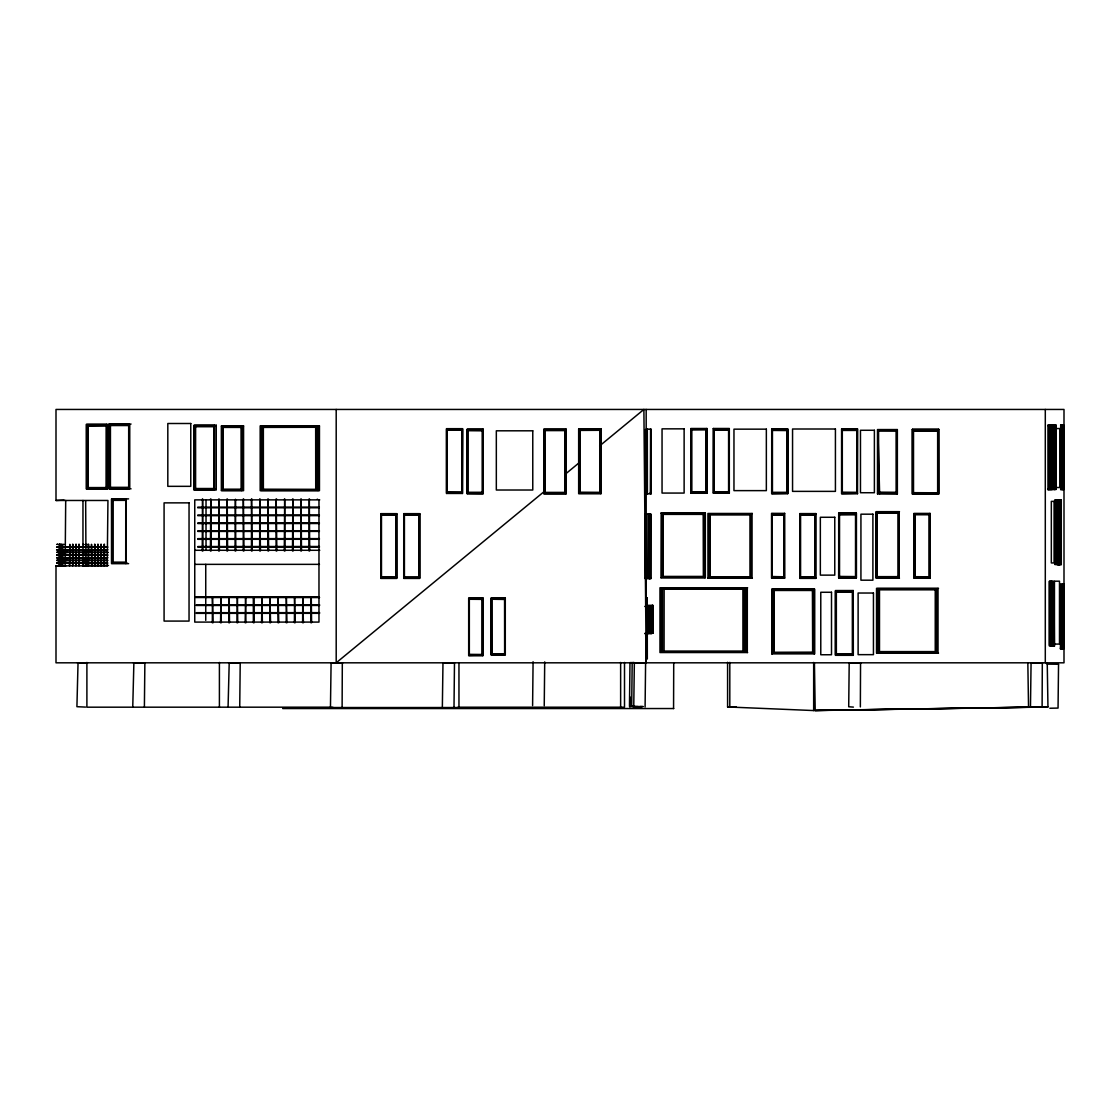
<?xml version="1.0" encoding="UTF-8"?>
<svg xmlns="http://www.w3.org/2000/svg" width="1120" height="1120" viewBox="0 0 1120 1120"><rect width="100%" height="100%" fill="white"/><g stroke="black" fill="none" stroke-linecap="round" stroke-linejoin="round"><path stroke-width="1.5" d="M111.706 563.29L111.706 499.226L125.748 499.394L125.72 563.29L111.706 563.29L126.882 562.898M111.888 563.122L111.706 499.226M112.84 562.156L112.84 500.36M125.874 563.64L125.874 498.876M126.098 562.73L126.098 499.772M645.442 489.496L645.442 429.674M645.68 606.27L646.114 599.676M646.1 606.354L646.114 601.23M646.142 580.496L646.142 577.052M728.854 492.534L713.692 492.506M787.374 492.996L772.058 492.968L772.156 429.604L787.248 429.66M78.036 662.844L76.916 706.692L85.568 707.098M132.762 706.608L133.882 662.746M144.396 706.762L144.872 662.942L143.948 662.886M228.088 706.594L229.208 662.746M239.736 706.762L240.212 662.942L239.288 662.886M330.47 706.86L331.086 663.026M342.118 707.028L342.314 663.18M442.358 706.678L442.974 662.83L454.482 663.012L454.006 706.846M532.602 705.558L533.078 661.724M544.236 705.712L544.712 661.892M631.876 662.676L629.972 662.592L629.482 706.412L640.36 706.664M629.902 707.056L630.014 696.948M632.184 662.438L631.694 706.258L633.99 706.566M634.354 662.816L633.752 706.664L637.168 707M645.596 662.984L645.092 707.028M860.356 706.916L860.552 663.068M1030.47 706.86L1031.072 663.026M1042.104 707.028L1042.314 663.18M1057.616 664.202L1058.54 664.258L1058.05 708.078L1049.832 708.246M709.184 577.514L709.1 514.206M504.854 654.402L491.358 654.724L505.008 654.724L505.008 598.346L491.358 598.346L505.008 598.346M784.308 577.416L771.848 577.416L771.876 514.108M56.84 544.376L57.736 544.292M57.288 547.204L107.87 547.092L56.924 547.176L67.2 547.26M57.12 549.71L107.884 549.752L57.232 549.724M57.134 560.42L107.898 560.406L57.26 560.378M57.26 563.01L107.912 563.066L57.134 562.968M57.05 565.614L58.24 565.796M107.884 552.454L57.106 552.314L107.828 552.314M107.226 565.656L107.94 500.472L56 500.472L56 409.444L1064 409.444L1064 662.816L56 662.816L56 565.866L65.996 565.726M691.698 491.904L691.684 429.982L706.244 429.856M914.788 576.814L914.788 514.766L929.348 514.766M645.344 577.934L646.842 577.934L646.758 514.64L645.344 514.654M646.198 493.878L646.184 429.142L651.084 429.114L651.084 493.878L644.658 493.878M646.184 513.94L646.464 578.676M646.716 429.142L646.73 493.878M836.346 653.954L836.346 591.906M1062.11 489.006L1062.152 425.642M800.576 577.01L815.136 577.01L800.576 577.01L800.576 514.962L815.136 514.962L815.136 577.01M938.224 430.136L912.968 430.136L913.024 493.472L938.266 493.472L938.266 430.08M106.624 424.648L86.604 424.648L86.604 488.712L106.624 488.712L106.624 424.648L86.604 424.648M129.08 424.41L109.06 424.41L109.06 488.474L129.08 488.474L129.08 424.41L109.06 424.41M214.256 425.586L194.236 425.586L194.236 489.65L214.256 489.65L214.256 425.586L194.236 425.586M241.598 426.272L221.578 426.272L241.598 426.272L241.598 490.322L221.578 490.322L241.598 490.322M1062.194 425.278L1063.552 425.446M772.17 576.772L772.17 514.724L784.098 514.724L784.098 576.772L772.198 576.646M1049.412 581.322L1052.352 581.294L1052.352 646.058L1049.412 646.03L1049.412 581.294L1050.868 581.294L1050.868 646.058M898.744 577.444L876.61 577.444L876.61 512.4L898.94 512.428M1053.01 581.812L1054.368 581.994M67.214 552.58L57.246 552.384M67.228 557.914L56.854 557.83L107.898 557.746L57.176 557.844M86.954 566.034L87.738 565.81M1051.344 581.504L1054.452 581.476L1054.452 646.226L1051.344 646.226M1060.724 489.006L1063.538 488.978L1063.538 425.642L1061.928 425.67M1061.858 648.088L1060.458 648.088L1063.734 648.06M1059.24 564.074L1057.126 564.032L1057.196 500.136M447.244 492.086L447.244 430.038L461.762 430.038L461.762 492.086L447.3 491.96M469.336 654.472L469.336 599.256L482.258 599.256L482.258 654.472L469.378 654.36M1062.404 584.36L1063.748 584.528M784.378 513.884L771.694 513.716L784.378 513.884L784.448 577.78L771.764 577.612M714.028 491.89L714.028 429.842L728.588 429.842L728.588 491.89L714.084 491.764M842.31 492.324L842.31 430.276L856.87 430.276L856.87 492.324L842.366 492.198M1057.812 500.024L1061.284 499.996L1061.284 564.76L1057.826 564.76M839.524 576.576L839.524 514.528L855.526 514.528L855.526 576.576L839.566 576.45M706.608 428.848L691.054 428.848L706.608 428.848L706.608 492.912L691.054 492.912L691.054 428.848M929.712 513.758L914.158 513.758L929.712 513.758L929.712 577.822L914.158 577.822L914.158 513.758M815.43 514.122L799.96 513.954L799.96 578.018L815.514 578.018L815.514 513.954M896.434 430.906L896.434 492.52L878.416 492.52L878.416 430.906L896.434 430.906L896.434 492.52L878.514 492.394L878.416 430.906M1051.778 488.936L1047.984 488.964L1049.398 488.908M462.504 428.68L462.504 493.444L446.516 493.444L446.516 428.68L462.504 428.68L462.21 493.094L446.684 493.094L446.684 429.03L462.21 429.03M482.58 598.5L468.832 598.36L468.832 655.368L482.65 655.368L482.65 598.36M396.396 514.416L381.164 514.402M482.776 429.856L467.516 429.814L467.516 493.164L482.79 493.164M728.952 429.002L713.482 428.834L713.482 492.898L729.036 492.898L729.036 428.834M787.346 429.436L771.876 429.268L787.346 429.436L787.43 493.332L771.834 493.654L787.71 493.682L787.71 428.918L771.708 428.918L771.708 493.682L771.834 428.946M787.696 428.946L787.71 493.682M857.486 493.682L857.304 429.268L841.764 429.268M713.776 492.506L713.776 429.226M1050.462 425.236L1051.792 425.404M853.048 590.898L853.048 654.962L835.632 654.962L835.632 590.898L853.048 590.898L853.048 654.962M381.472 577.066L381.472 515.018L396.088 515.018L396.088 577.066L381.542 576.94M467.852 492.52L482.468 492.52L467.852 492.52L467.852 430.472L482.468 430.472L482.468 492.52L482.468 430.472M877.184 576.772L877.184 513.072L898.38 513.072L898.38 576.772L877.184 576.772L877.184 513.072M396.508 514.192L380.968 514.01L380.968 578.074L396.592 578.074L396.508 514.192L380.968 514.01M381.164 577.682L396.41 577.724M419.538 514.01L403.914 514.01L419.538 514.01L419.538 578.074L403.914 578.074L403.914 514.01M380.968 578.074L396.508 577.906M403.914 578.074L419.538 578.074M467.334 493.528L467.334 429.464L482.972 429.464L482.972 493.528L467.418 493.36M1054.928 563.864L1056.104 563.808L1056.104 500.528L1054.956 500.528M396.088 515.018L381.472 515.018M419.034 577.066L419.034 515.018L404.418 515.018L404.418 577.066L419.034 577.066L419.034 515.018M856.002 513.52L838.894 513.52L856.002 513.52L856.002 577.584L838.894 577.584L838.992 513.688M839.258 577.192L839.258 513.912M713.482 492.898L729.316 493.248L713.3 493.248L713.426 428.512M841.708 493.654L857.304 493.332L857.304 429.268M462.14 429.422L446.768 429.198M482.594 598.696L469 598.668L469 655.046L482.622 655.074L468.832 655.368M504.98 598.64L491.512 598.668L491.554 654.374M784.098 514.724L772.184 514.85M1054.312 425.348L1055.824 425.18L1055.824 489.23L1054.312 489.062L1054.312 425.348L1055.726 425.348M914.158 577.822L929.712 577.822M691.054 492.912L706.608 492.912M1051.582 424.858L1051.582 489.552L1055.852 489.58L1055.852 424.83L1047.956 424.914L1047.97 489.65L1051.904 489.65L1051.904 424.886M855.974 513.856L839.104 513.884M838.894 577.584L855.918 577.416M838.866 577.906L856.338 577.934L856.338 513.17L838.698 513.17L838.698 577.934L838.852 513.17L856.338 513.17L856.338 577.934M896.728 430.29L896.756 493.192M728.588 429.842L714.028 429.842M786.912 430.402L772.436 430.276L772.436 492.324L786.982 492.324L786.898 430.402L772.478 430.402M856.786 430.402L842.366 430.402M1051.652 488.852L1053.052 488.852L1053.052 425.558L1050.014 425.628L1050.392 488.936M815.346 577.654L815.36 514.346M835.632 654.962L835.632 590.898M461.762 492.086L461.762 430.038M504.56 599.354L491.848 599.242L491.848 653.842L504.63 653.842L504.56 599.354L491.848 599.242M565.754 429.464L565.754 493.528L544.054 493.528L544.054 429.464L565.754 429.464L565.754 493.528M600.488 429.464L578.9 429.282L600.488 429.464L600.6 493.346L578.9 493.346L578.9 428.932L584.024 428.974M898.996 512.036L898.996 577.808L876.344 577.808L876.344 512.036L898.996 512.036L898.996 577.808M897.162 429.59L897.176 493.878M855.526 514.528L839.538 514.654M641.13 706.58L638.148 706.832M642.432 706.538L639.52 706.664M643.258 706.538L640.57 706.664M649.404 514.43L649.404 578.144M913.514 492.8L913.514 430.752L937.65 430.752L937.65 492.8L913.598 492.674M645.946 513.94L645.96 578.662M646.492 429.142L646.646 493.878M815.136 514.962L800.618 515.088M195.692 597.52L319.578 597.562M938.42 493.808L938.42 429.744L912.618 429.744L912.618 493.808L938.42 493.808L938.42 429.744M912.618 493.808L912.464 429.394L938.826 429.394L912.338 429.394M706.468 492.52L706.468 429.24M852.628 653.954L852.628 591.906M852.852 654.612L835.842 654.612M898.38 576.772L898.38 513.072M565.054 430.598L565.166 492.52L565.012 430.598L544.894 430.598M937.65 430.752L913.584 430.878M107.772 554.96L56.952 555.17L67.228 555.254M57.358 565.824L58.31 565.6M650.678 514.43L650.678 578.144M841.946 492.968L857.22 492.94L857.136 429.618L841.974 429.66M647.556 606.536L647.668 633.206M86.604 488.712L106.624 488.712M109.06 488.474L129.08 488.474M194.236 489.65L214.256 489.65M812.56 590.59L812.7 652.512L773.808 652.512L773.808 590.464L812.7 590.464M750.358 514.822L750.358 576.87L750.358 514.822L709.954 514.822L709.954 576.87L750.358 576.87M703.206 514.5L703.346 576.422L662.942 576.422L662.942 514.374L703.346 514.374M544.642 491.176L336.196 662.816L336.196 409.444M564.76 474.614L579.516 462.462M599.634 445.9L643.888 409.444L646.184 662.816L646.184 632.73M839.104 577.22L855.974 577.248M752.374 513.464L707.924 513.464L707.966 578.2M751.072 514.206L751.156 577.542M745.346 588.518L745.388 651.826M661.164 513.016L660.996 577.752M813.932 589.624L814.17 653.52L813.932 589.624L772.604 589.456L814.17 589.456M814.338 589.134L814.338 653.842M704.34 513.716L661.892 513.702L661.976 577.038M705.082 513.044L705.082 577.752M896.868 430.304L877.912 430.234L877.912 493.192L896.91 493.164M752.052 513.492L752.052 578.2M1061.508 488.334L1063.272 488.208M1050.224 644.7L1051.988 644.574M260.82 426.272L317.464 426.272L317.464 490.336L260.82 490.336L260.82 426.272L317.464 426.272M773.808 652.512L812.616 652.386M107.758 555.184L57.106 554.974M709.954 576.87L709.954 514.822M1052.254 644.868L1054.074 644.742M876.61 577.444L898.674 577.234L898.674 512.596L876.792 512.596L876.792 577.234M544.32 493.164L565.53 493.136L565.516 429.814L544.32 429.814L544.376 493.136M600.558 429.674L579.222 429.688L579.166 492.996L600.558 492.954M877.198 588.686L937.3 588.686L937.3 652.736L877.198 652.736L877.198 588.686L937.3 588.686M691.306 492.52L706.706 492.52M877.198 652.736L937.3 652.736M260.82 490.336L317.464 490.336M663.824 651.182L743.75 651.182M57.19 549.78L67.214 549.92M746.354 588.126L746.354 652.19L746.354 588.126L660.926 588.126L660.926 652.19L746.354 652.19M660.926 652.19L660.926 588.126M743.75 589.134L663.824 589.134M107.338 565.852L56 565.866M316.302 489.328L263.13 489.202L263.13 427.406L316.302 427.28M652.736 605.514L651.434 605.682M652.848 605.514L652.75 633.094M645.904 605.388L652.848 605.374L652.862 633.248L646.632 633.206M645.904 605.71L652.862 605.696M646.03 606.06L652.862 606.046M745.598 588.518L661.92 588.49L662.06 651.798M877.912 652.386L877.912 589.036L877.912 652.386L936.656 652.344L936.628 589.036L877.912 589.036M647.094 429.856L647.094 493.136M1050.868 582.008L1050.868 645.344M1050.196 582.036L1050.196 645.316L1049.454 645.316L1049.44 581.98L1052.254 582.008M144.872 662.942L133.238 662.774M240.212 662.942L228.564 662.774M342.594 663.208L330.946 663.04M645.862 662.998L634.228 662.83M853.412 707.112L848.708 706.762L849.198 662.928L860.832 663.096M1042.58 663.208L1030.946 663.04M1058.54 664.258L1047.158 664.118M129.164 488.082L129.164 424.802M214.34 489.244L214.34 425.978M241.43 489.972L221.872 489.972L221.872 426.622L241.864 426.818M1052.968 645.708L1054.438 645.876L1052.716 645.484L1052.968 582.176M1054.102 582.218L1052.716 582.218M261.52 489.972L261.52 426.622L261.52 489.972L317.016 489.944L317.016 426.664L261.52 426.622M109.354 488.11L109.354 424.76L109.354 488.11L129.696 488.082L129.696 424.802L109.354 424.76M194.53 489.286L194.53 425.936L194.53 489.286L215.754 489.258M221.872 489.972L221.872 426.622M1062.348 584.724L1062.348 648.06M1059.8 564.06L1059.8 500.71M1057.126 563.85L1057.126 500.5M1051.778 425.586L1051.4 488.908M1054.326 488.88L1054.326 425.53M111.972 562.926L111.972 499.576L125.664 499.576M648.592 514.654L649.404 514.612M649.502 632.324L650.426 632.268M649.516 632.674L650.342 632.618M56 500.472L64.12 500.052M650.65 429.814L650.468 493.164M650.678 514.612L649.866 514.654L649.866 577.92L650.678 577.962M647.248 606.634L648.074 606.466L646.632 606.634M814.436 663.25L815.206 710.458L1047.956 706.93L1047.242 663.222M815.206 710.458L1047.956 706.93M727.594 662.284L727.594 706.958L813.666 710.556L1046.416 707.028M202.202 550.9L202.58 499.254L202.972 550.9M202.818 499.254L202.202 499.254M210.406 550.9L210.798 499.254L211.19 550.9M211.022 499.254L210.406 499.254M218.61 550.9L219.002 499.254L219.394 550.9M219.226 499.254L218.624 499.254M226.828 550.9L227.206 499.24L227.598 550.9M227.444 499.254L226.828 499.254M235.032 550.9L235.424 499.24L235.816 550.9M243.236 550.9L243.334 499.24L244.02 550.886M251.454 550.886L251.538 499.24L252.224 550.886M259.658 550.886L259.756 499.24L260.442 550.886M267.862 550.886L267.96 499.24L268.646 550.886M276.08 550.886L276.164 499.226L276.85 550.886M284.284 550.886L284.676 499.226L285.068 550.886M284.9 499.226L284.284 499.226M292.488 550.886L292.88 499.226L293.272 550.872M293.104 499.226L292.488 499.226M300.706 550.872L301.084 499.226L301.476 550.872M301.322 499.226L300.706 499.226M308.91 550.872L309.302 499.226L309.694 550.872M309.526 499.226L308.91 499.226M60.48 565.852L59.948 544.306L59.514 565.838M63.238 544.334L63.434 544.334M69.538 565.852L69.804 544.32L69.58 565.852M72.66 544.334L72.702 565.852L72.898 544.334M76.076 544.32L75.95 565.852L75.992 544.32M78.946 544.32L78.988 565.852L79.142 544.32M88.368 544.32L88.382 565.852L88.676 544.32M91.84 565.852L91.504 544.32L91.742 565.852M94.64 544.32L95.004 565.852L94.92 544.32M97.79 544.32L98.14 565.852L98.07 544.32M100.926 544.32L101.29 565.852L101.206 544.32M104.09 544.32L104.314 565.852L104.412 544.32M82.656 565.516L108.486 565.474M212.324 622.762L212.464 596.932L213.108 622.748M220.528 622.748L220.976 596.932L221.312 622.748M221.2 596.932L220.528 596.932M228.746 622.748L229.18 596.918L229.516 622.748M229.404 596.918L228.802 596.932M236.95 622.748L237.384 596.918L237.734 622.748M237.622 596.918L237.006 596.918M245.154 622.748L245.602 596.918L245.938 622.748M245.826 596.918L245.21 596.918M254.044 596.918L253.33 596.918L254.072 596.918L254.142 622.748M261.576 622.748L262.01 596.918L262.36 622.734M262.248 596.918L261.534 596.918M269.78 622.734L269.934 596.918L270.564 622.734M277.998 622.734L278.138 596.904L278.768 622.734M286.202 622.734L286.342 596.904L286.986 622.734M294.406 622.734L294.56 596.904L295.19 622.734M302.624 622.734L302.764 596.904L303.394 622.734M310.828 622.734L311.262 596.904L311.598 622.72M311.5 596.904L310.884 596.904M652.61 605.99L649.404 605.934L650.342 605.99M652.61 606.34L651.434 606.354L651.434 632.926L652.862 633.094L646.646 632.954M57.246 544.334L57.512 544.292M59.08 544.306L59.92 544.306L59.108 544.306L59.136 565.838L59.976 565.824M60.97 565.852L61.166 544.32L61.754 565.838M61.74 544.32L60.928 544.32M62.734 544.334L62.804 565.866L63.672 565.852M85.526 544.488L85.064 544.502M62.804 565.866L63.168 565.866M65.128 565.866L65.702 500.472M85.596 566.02L85.456 566.02M317.212 499.226L317.506 499.212M87.276 566.034L87.192 566.034M204.638 596.932L204.344 596.932M319.186 596.904L195.58 596.932M65.156 544.348L64.932 544.348M83.524 566.006L83.3 566.006M243.138 499.24L243.866 499.24M251.356 499.24L252.112 499.24M259.602 499.24L260.316 499.24M267.806 499.24L268.492 499.24M276.01 499.24L276.696 499.226M212.324 596.932L212.996 596.932M269.738 596.918L270.494 596.918M277.984 596.918L278.698 596.904M286.202 596.904L286.874 596.904M294.406 596.904L295.078 596.904M302.61 596.904L303.296 596.904M131.054 424.06L108.836 424.06L108.836 488.824L131.054 488.824M107.296 424.298L86.38 424.298L86.38 489.062L107.296 489.062M110.124 425.544L128.996 425.544M1048.026 425.628L1049.398 425.628M1053.892 425.572L1055.712 425.53L1055.712 488.88L1053.892 488.838M1060.738 425.67L1061.48 425.67L1061.48 488.95M1055.166 425.726L1053.444 425.726L1053.444 488.684L1055.166 488.684M1063.244 425.838L1061.69 425.838L1061.69 488.782L1063.244 488.782M194.53 425.936L215.754 425.978M1049.944 426.37L1051.358 426.37M1053.822 426.314L1055.236 426.314M1063.272 426.412L1061.508 426.286M195.3 426.72L214.172 426.72M242.214 426.65L243.152 426.594L243.152 490L242.214 489.944M222.642 427.406L241.514 427.406M707.07 428.498L690.872 428.498L690.872 493.262L707.07 493.262M713.3 428.484L729.316 428.484L729.316 493.248M1055.432 428.554L1059.828 428.554L1059.828 487.508L1055.432 487.508M566.23 429.114L543.816 429.114L543.816 493.878L566.048 493.878M691.306 429.24L706.706 429.24M713.692 429.226L728.98 429.17L713.482 428.834M462.028 429.422L446.908 429.422L446.978 492.758L462.168 492.758M841.694 428.918L857.234 429.436M467.614 430.01L482.692 430.01M544.502 430.01L565.446 430.01M912.772 429.912L938.28 429.912M461.692 430.164L447.244 430.038M579.74 430.416L600.012 430.29L600.012 492.338L579.74 492.212L579.74 430.416L579.782 492.212M878.164 430.458L896.756 430.458M482.398 430.598L467.852 430.472M128.996 487.34L110.124 487.34L110.194 425.544M106.554 487.578L87.668 487.578L87.738 425.782L106.848 425.656L87.976 425.782L87.962 487.578M129.346 487.914L109.816 487.914L110.04 424.956M87.374 488.152L106.89 488.152M1049.944 488.166L1051.358 488.166M1053.822 488.096L1055.236 488.096M195.3 488.516L214.172 488.516M214.522 489.09L194.992 489.09L194.992 426.132M1054.312 489.062L1055.726 489.062M222.642 489.188L241.514 489.188M1047.956 489.622L1049.426 489.65M241.864 489.776L222.334 489.776L222.334 426.818M316.946 489.776L262.136 489.776L262.136 426.818M691.67 491.778L706.244 491.904M565.054 492.394L544.894 492.394L544.866 430.472M691.404 492.352L706.44 492.352M713.776 492.338L728.798 492.338L728.784 429.394M446.992 492.534L461.972 492.534M579.348 492.8L600.292 492.8L600.264 429.842M772.184 492.772L787.192 492.772L787.178 429.814M857.08 492.772L842.058 492.772L842.072 429.814M467.614 492.968L482.692 492.968M544.502 492.968L565.446 492.968M878.164 492.968L896.756 492.968M913.108 493.248L938 493.248M857.598 493.682L841.582 493.682L841.582 428.918L857.598 428.918L857.234 493.164M128.59 498.876L111.552 498.876L111.552 563.64L128.59 563.64M126.434 499.772L112.588 499.772L112.588 562.73L126.434 562.73M319.732 499.87L194.754 499.87L194.754 622.09L318.976 622.09L318.976 499.87M1057.126 500.304L1058.61 500.136L1058.61 564.2M112.742 500.36L125.832 500.36M1056.776 500.528L1058.512 500.5L1058.512 563.85M1059.478 500.738L1061.186 500.71L1061.186 564.06M1060.78 500.906L1059.156 500.906L1059.156 563.864M1056.72 501.27L1058.134 501.27M1059.436 501.48L1060.836 501.48M197.778 507.136L319.382 507.094M197.764 507.794L319.354 507.766M899.472 511.672L876.092 511.672L876.092 578.172L899.472 578.172M660.996 513.044L705.334 513.016L705.334 577.78L660.954 577.78M784.714 513.366L771.554 513.366L771.554 578.13L784.714 578.13M877.212 513.198L898.254 513.198M930.16 513.408L913.976 513.408L913.976 578.172L930.16 578.172M663.586 513.534L704.844 513.366L661.878 513.534M815.934 513.604L799.792 513.604L799.792 578.368L815.934 578.368M704.032 513.912L662.34 513.912L662.368 576.87L704.032 576.87M751.212 514.206L708.876 514.15L708.876 577.542L751.394 577.514M771.946 514.276L784.266 514.276M800.058 514.122L815.556 514.346M929.782 514.15L914.34 514.122L914.41 577.43L929.782 577.43M751.058 514.374L709.366 514.374L709.366 577.318L751.058 577.318M800.296 514.514L815.318 514.514M197.792 515.018L319.396 514.976M418.978 515.144L404.418 515.018M197.778 515.676L319.382 515.634M197.806 522.886L319.41 522.858M197.792 523.558L319.396 523.516M197.82 530.768L319.424 530.74M197.806 531.44L319.41 531.398M197.834 538.65L319.438 538.622M197.82 539.322L319.424 539.28M197.862 546.532L319.452 546.49M197.834 547.19L319.438 547.162M194.754 550.284L319.746 550.284M112.742 562.156L125.832 562.156M1056.72 563.066L1058.134 563.066M1059.436 563.276L1060.836 563.276M1058.162 563.808L1056.412 563.654L1056.412 500.696L1058.876 500.738L1058.876 564.018M1057.126 564.032L1060.864 564.018M194.754 564.354L319.466 564.354M1059.282 564.76L1054.9 564.522L1054.914 499.786L1058.638 499.786L1058.638 564.55M772.184 576.646L784.098 576.772M877.212 576.646L898.254 576.646M929.348 576.814L914.774 576.688L914.774 514.892M661.892 577.094L704.34 577.066M839.23 577.024L855.75 577.024L855.75 514.08M663.586 577.262L704.606 577.262M771.946 577.22L784.266 577.22M914.494 577.262L929.53 577.262M404.194 577.514L419.258 577.514M661.654 577.43L704.844 577.43M800.296 577.458L815.318 577.458M815.556 577.626L800.142 577.654L800.142 514.318M707.924 578.228L752.374 578.228M650.734 578.662L650.846 513.912L645.316 513.94L645.33 578.676L650.846 578.662M1052.45 582.372L1054.032 582.372M1051.988 582.778L1050.224 582.652M1054.074 582.946L1052.254 582.834M1060.486 584.752L1063.734 584.724L1063.44 648.032M1063.356 584.92L1061.732 584.92L1061.732 647.878M1061.732 585.494L1063.398 585.494M747.614 587.776L659.974 587.776L659.974 652.54L747.614 652.54M938.532 588.336L876.526 588.336L876.526 653.086L938.532 653.086M813.526 653.128L772.786 653.184L772.786 589.792L813.68 589.82L813.68 653.156M852.838 591.458L836.01 591.458L836.052 654.416M836.332 592.032L852.53 592.032M646.184 598.066L647.318 598.038M469.112 598.85L482.44 598.85L482.44 654.878M491.624 598.836L504.812 598.836L504.812 654.234L491.624 654.234M482.188 599.368L469.336 599.256M196.266 604.814L319.606 604.772M196.252 605.472L319.592 605.444M649.404 606.27L650.342 606.312L650.328 632.87L651.294 632.87M644.826 606.466L651.728 606.466M646.646 606.886L647.668 606.942M196.28 612.696L319.62 612.654M196.266 613.354L319.606 613.312M651.182 632.268L652.848 632.422M647.64 632.576L652.848 632.576M644.868 633.36L648.382 633.36M644.938 633.668L651.728 633.668M1054.032 644.084L1059.492 644.084L1059.492 581.182L1054.032 581.182L1054.368 645.526M1050.644 645.316L1054.032 645.33M1061.732 647.29L1063.398 647.29M1060.444 648.774L1063.846 648.774L1063.846 584.01L1060.43 584.038L1060.444 648.774L1061.9 648.774M661.92 651.826L745.598 651.798M836.332 653.828L852.53 653.828M835.744 654.794L852.964 654.794M646.114 655.69L645.68 633.514M646.184 658.238L647.29 658.434M646.184 658.896L647.318 658.924L647.234 598.038M727.594 706.958L736.316 706.958M332.766 707.182L86.898 707.182L86.898 662.438M457.954 707.21L624.512 707.21L624.512 662.452M332.934 707.532L458.962 707.532L458.962 662.62M466.27 707.98L607.824 707.98M282.674 708.54L673.722 708.54M645.414 578.676L646.268 578.662M87.528 663.068L78.316 662.914M67.158 547.036L56.602 547.176M82.74 547.148L86.198 547.176M82.782 547.372L86.506 547.204M67.158 549.696L56.602 549.836M82.74 549.808L86.198 549.836M82.782 550.032L86.52 549.864M56.784 552.286L67.172 552.356M82.754 552.482L86.212 552.496M82.796 552.706L86.254 552.72M56.798 554.946L67.186 555.03M82.754 555.142L86.226 555.17M82.796 555.366L86.268 555.394M56.798 557.606L67.186 557.69M82.768 557.802L86.226 557.83M82.81 558.026L86.268 558.054M56.812 560.266L67.2 560.35M82.782 560.462L86.24 560.49M56.854 560.49L67.242 560.574M82.824 560.686L86.282 560.714M56.826 562.94L67.2 563.01M82.782 563.122L86.24 563.15M56.868 563.164L67.256 563.234M82.824 563.346L86.282 563.374M651.434 632.254L652.736 632.422M651.434 632.576L652.75 632.744M650.314 633.36L651.49 633.374M636.944 706.636L639.114 706.65M635.572 706.608L637.77 706.636M634.284 706.594L636.398 706.622M635.11 706.594L630.952 706.37M633.094 662.48L634.088 662.508M78.316 662.914L77.392 662.872M647.248 633.206L647.99 633.22M649.838 493.136L650.65 493.164M106.708 425.04L106.708 488.32L86.898 488.348L86.898 425.012L107.24 425.04L107.24 488.32M1052.254 645.344L1052.03 582.036M645.414 578.466L646.184 578.662M835.912 591.29L852.852 591.262M773.808 590.464L774.046 652.386M813.386 653.128L813.456 589.792L773.248 590.016L773.248 652.96M812.7 652.512L812.616 590.59M877.912 430.234L879.634 493.878M579.376 429.618L579.292 492.954M446.642 428.68L446.642 493.444M491.33 598.066L491.358 654.724M1057.854 500.682L1057.854 564.074L1058.064 500.696M1063.552 489.174L1062.194 489.342M1052.268 645.54L1050.91 645.708M646.268 598.738L646.94 606.382L647.108 598.738M1027.838 663.222L1028.538 706.93M85.666 500.654L85.988 565.474M253.316 596.918L253.372 622.748M1063.062 425.838L1063.062 488.782M1063.104 584.92L1063.104 647.878M1062.866 425.67L1062.866 488.95M1062.852 584.752L1062.852 648.032M1062.39 584.01L1062.39 648.774M1062.18 424.928L1062.18 489.692M1061.466 584.752L1061.466 648.032M1060.528 500.906L1060.528 563.864M1060.262 500.738L1060.262 564.018M1059.842 499.996L1059.842 564.76M1059.408 500.906L1059.408 563.864M1057.182 499.786L1057.182 564.55M1054.802 425.726L1054.802 488.684M1054.396 424.83L1054.396 489.58M1053.794 425.726L1053.794 488.684M1053.822 582.372L1053.822 645.33M1053.612 582.204L1053.612 645.498M1052.996 581.476L1052.996 646.226M1052.66 582.372L1052.66 645.33M1051.96 582.204L1051.96 645.148L1050.406 645.148L1050.588 582.204M1051.582 582.036L1051.582 645.316M1051.288 488.74L1051.288 425.782L1049.608 425.782L1049.608 488.74M1050.448 424.886L1050.448 489.65M1049.272 425.628L1049.272 488.908M1045.296 409.444L1045.296 662.816M938.714 429.394L938.826 494.158L912.338 494.158L912.464 429.394M937.972 588.336L937.972 653.086M936.992 588.854L936.992 652.568M936.362 589.232L936.362 652.19L878.402 652.19L878.402 589.232M929.88 513.408L929.88 578.172M929.488 514.318L929.488 577.262M929.25 514.892L929.236 576.688M899.248 511.672L899.248 578.172M877.548 588.854L877.548 652.568M852.474 592.032L852.474 653.828M841.848 429.436L841.848 493.164M815.682 513.604L815.682 578.368M813.666 662.438L813.666 710.556M784.588 513.366L784.588 578.13M772.996 589.848L772.996 653.128M772.142 589.106L772.142 653.87M747.306 587.776L747.306 652.54M745.444 588.518L745.444 651.798M729.806 662.368L729.806 707.042M706.776 428.498L706.776 493.262M706.146 429.982L706.104 491.778M691.39 429.24L691.39 492.52M673.722 662.816L673.568 708.54M664.132 589.26L664.076 651.056M663.166 514.5L663.18 576.296M662.158 513.758L662.158 577.038M652.736 605.374L652.75 633.248M651.182 606.424L651.182 632.87M650.818 493.878L650.706 429.114L650.622 493.878M649.53 513.912L649.53 578.662M649.404 606.354L649.404 632.94M649.208 513.912L649.208 578.662M648.074 606.326L648.074 633.514M647.626 606.326L647.626 633.514M647.318 429.114L647.402 493.878M647.066 606.634L647.038 658.224M646.912 606.704L646.73 658.224M646.548 513.912L646.548 578.676M646.254 598.038L646.254 607.194M646.184 409.444L646.184 607.194M620.634 662.452L620.634 707.21M600.838 428.932L600.838 493.696M600.6 429.282L600.6 493.346M565.992 429.114L565.992 493.878M544.53 430.01L544.53 492.968M482.804 598.038L482.804 655.676M462.378 428.68L462.378 493.444M396.326 514.57L396.326 577.528L381.248 577.528L381.248 514.57M318.094 425.922L318.094 490.686M317.212 426.44L317.212 490.168M316.778 426.818L316.778 489.776M315.91 427.406L315.896 489.202M315.672 427.406L315.728 489.202M263.354 427.406L263.368 489.202M262.304 426.818L262.304 489.776M261.17 426.44L261.17 490.168M241.822 425.922L241.822 490.672M241.206 427.406L241.276 489.188M222.95 427.406L222.936 489.188M222.558 426.818L222.558 489.776M221.746 426.44L221.746 490.154M219.408 662.438L219.408 707.182M214.48 425.236L214.48 490M213.864 426.72L213.864 488.516M206.024 499.87L206.024 550.284M205.744 564.354L205.744 620.34M195.608 426.72L195.594 488.516M195.216 426.132L195.216 489.09M194.404 425.754L194.404 489.468M129.304 424.06L129.304 488.824M128.688 425.544L128.688 487.34M110.432 425.544L110.418 487.34M109.228 424.578L109.228 488.306M106.848 424.298L106.848 489.062M106.302 425.782L106.232 487.578M87.584 425.208L87.584 488.152M86.786 424.816L86.786 488.544M82.964 500.472L82.964 565.866M645.666 513.674L645.666 577.598L645.82 513.674M645.666 431.704L645.666 493.01L645.82 431.704M216.244 425.236L216.244 490L194.012 490L194.012 425.236L216.244 425.236M243.572 425.922L243.572 490.672L221.354 490.672L221.354 425.922L243.572 425.922M1050.91 581.644L1052.324 581.644L1050.91 581.644M1060.696 424.928L1060.696 489.692L1063.622 489.692L1063.622 424.928L1060.696 424.956M1059.856 500.346L1061.27 500.346L1059.856 500.346M419.356 514.36L419.37 577.738L404.082 577.738L404.096 514.36L419.37 514.346M396.774 513.66L396.774 578.424L380.8 578.424L380.8 513.66L396.774 513.66M419.72 513.66L419.706 578.424L403.732 578.424L403.746 513.66L419.72 513.66M483.154 429.114L483.14 493.878L467.166 493.878L467.166 429.114L483.154 429.114M877.506 493.85L897.358 493.878L897.358 429.562L877.492 429.562L877.492 493.878M877.982 493.36L897.134 493.528L897.134 429.912L877.884 429.912L877.982 493.36M601.076 428.932L601.076 493.696L578.662 493.696L578.662 428.932L601.076 428.932M771.904 653.842L771.876 589.106L814.632 589.106L814.632 653.87L771.876 653.87M704.172 513.702L704.172 577.094L704.172 513.702M319.452 425.922L260.176 425.922L260.176 490.686L319.452 490.686L319.452 425.922M82.88 544.488L83.72 544.474L83.02 544.488M86.548 544.516L87.388 544.502L86.688 544.516M190.764 423.5L167.818 423.5L167.818 486.332L190.764 486.332L190.764 423.5M684.124 428.848L662.046 428.848L662.046 493.066L684.124 493.066L684.124 428.848M766.346 429.156L733.964 429.156L733.964 490.63L766.346 490.63L766.346 429.156M835.422 429.002L792.554 429.002L792.554 491.372L835.422 491.372L835.422 429.002M874.384 430.276L860.468 430.276L860.468 492.73L874.384 492.73L874.384 430.276M532.77 430.808L496.328 430.808L496.328 490.014L532.77 490.014L532.77 430.808M1051.792 489.132L1050.392 489.132L1051.792 489.132M1054.074 501.368L1051.33 501.368L1051.33 562.94L1054.074 562.94L1054.074 501.368M189.042 502.866L164.08 502.866L164.08 621.082L189.042 621.082L189.042 502.866M872.9 514.178L860.93 514.178L860.93 580.188L872.9 580.188L872.9 514.178M834.764 517.272L820.344 517.272L820.344 575.134L834.764 575.134L834.764 517.272M1061.186 564.242L1059.786 564.242L1061.186 564.242M744.94 588.686L662.508 588.686L662.508 651.63L744.94 651.63L744.912 588.686M935.242 589.82L879.494 589.82L879.494 651.602L935.242 651.602L935.242 589.82M853.314 590.548L835.436 590.548L835.436 655.312L853.314 655.312L853.23 590.548M831.502 592.27L820.778 592.27L820.778 654.752L831.502 654.752L831.502 592.27M873.446 593.026L858.116 593.026L858.116 654.654L873.446 654.654L873.446 593.026M482.916 598.038L468.678 598.038L468.678 655.676L482.916 655.676L482.916 598.038M505.288 598.038L491.204 598.038L491.204 655.032L505.288 655.032L505.288 598.038M1063.748 648.256L1062.348 648.256L1063.748 648.256M743.372 651.056L743.33 589.26L743.316 651.056"/></g></svg>
